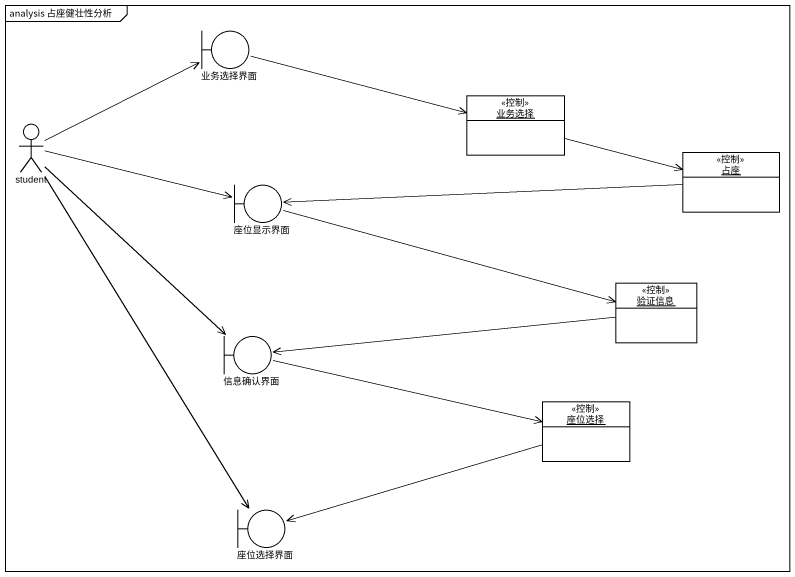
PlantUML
@startuml
mainframe analysis 占座健壮性分析
allowmixing
hide circle
hide empty members
boundary 业务选择界面
object 业务选择 <<控制>>
actor student
object 占座 <<控制>>
boundary 座位显示界面
object 验证信息 <<控制>>
boundary 信息确认界面
object 座位选择 <<控制>>
boundary 座位选择界面
业务选择界面 -right-> 业务选择
业务选择 -right-> 占座
student -right-> 业务选择界面
student -right-> 座位显示界面
student --> 信息确认界面
student --> 座位选择界面
占座 -left-> 座位显示界面
座位显示界面 -right-> 验证信息
验证信息 -left-> 信息确认界面
信息确认界面 -right-> 座位选择
座位选择 -left-> 座位选择界面
@enduml
